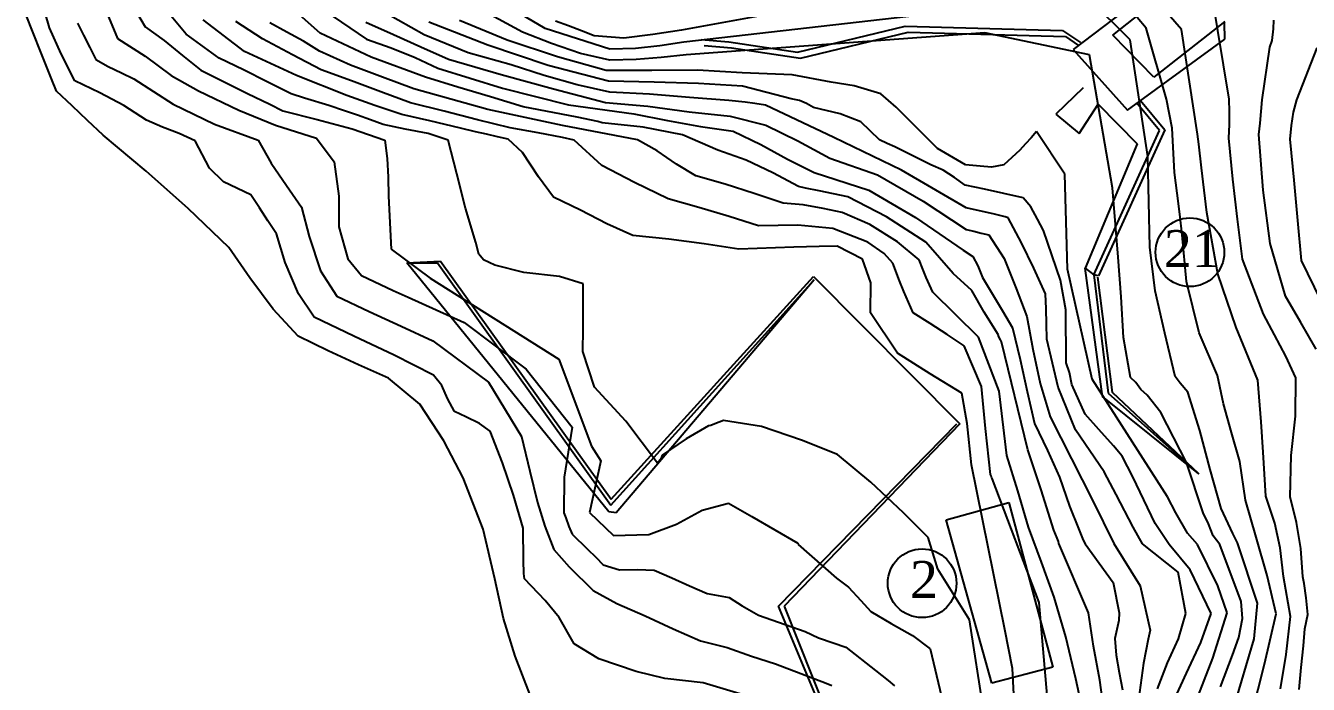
# Model space of a CAD drawing. Header units: millimetres. Extents: x 21147 to 21795, y 3328 to 3821.
# Drawn here: x 21182.3 to 21317.5, y 3612.9 to 3682.3 of the extents above; entities that cross this region are included whole.
import ezdxf

# ---------------------------------------------------------------- set-up
doc = ezdxf.new("R2010")
doc.units = ezdxf.units.MM
doc.header["$MEASUREMENT"] = 0
for name, color, linetype in [('1', 1, 'Continuous'), ('CURVAS', 43, 'Continuous'), ('texto', 3, 'Continuous')]:
    doc.layers.add(name, color=color, linetype=linetype)
doc.styles.add('ROMANS', font='TIMES.TTF')

msp = doc.modelspace()

# ---------------------------------------------------------------- linework, layer by layer
at = {"layer": '1', "linetype": 'Continuous'}
for p, q in [((21303.21, 3687.79), (21292.67, 3679.78)), ((21296.86, 3681.29), (21304.01, 3686.97)), ((21263.63, 3679.49), (21274.98, 3682.25)), ((21274.98, 3682.25), (21291.57, 3681.79)), ((21308.68, 3682.73), (21301.18, 3676.86)), ((21308.67, 3680.86), (21308.63, 3682.59)), ((21253.48, 3680.84), (21256.38, 3680.6)), ((21263.93, 3678.86), (21275.28, 3681.62)), ((21275.28, 3681.62), (21291.87, 3681.16)), ((21291.57, 3681.79), (21293.44, 3680.52)), ((21291.87, 3681.16), (21293.25, 3680.22)), ((21301.18, 3676.86), (21296.86, 3681.29)), ((21298.42, 3673.41), (21308.67, 3680.86)), ((21253.78, 3680.2), (21256.68, 3679.96)), ((21256.38, 3680.6), (21263.63, 3679.49)), ((21256.68, 3679.96), (21263.93, 3678.86)), ((21292.67, 3679.78), (21298.42, 3673.41)), ((21293.75, 3675.76), (21290.86, 3672.96)), ((21293.33, 3670.92), (21295.31, 3674.01)), ((21295.31, 3674.01), (21299.43, 3669.86)), ((21301.8, 3671.25), (21299.4, 3674.12)), ((21299.79, 3674.4), (21302.33, 3671.32)), ((21290.86, 3672.96), (21293.33, 3670.92)), ((21302.33, 3671.32), (21295.35, 3655.93)), ((21294.87, 3656.05), (21301.8, 3671.25)), ((21299.43, 3669.86), (21293.94, 3656.75)), ((21222.45, 3657.3), (21225.97, 3657.49)), ((21222.45, 3657.3), (21225.66, 3657.32)), ((21243.73, 3631.08), (21222.45, 3657.3)), ((21225.66, 3657.32), (21243.95, 3631.77)), ((21225.97, 3657.49), (21243.97, 3632.42)), ((21293.94, 3656.75), (21294.87, 3656.05)), ((21295.76, 3643.23), (21293.94, 3656.75)), ((21243.95, 3631.77), (21265.37, 3655.53)), ((21243.97, 3632.42), (21265.32, 3655.86)), ((21265.37, 3655.53), (21244.52, 3630.97)), ((21265.32, 3655.86), (21280.73, 3640.36)), ((21295.35, 3655.93), (21294.87, 3656.05)), ((21294.87, 3656.05), (21296.38, 3643.57)), ((21296.84, 3643.66), (21295.28, 3655.81)), ((21305.92, 3635.08), (21295.76, 3643.23)), ((21296.38, 3643.57), (21305.92, 3635.08)), ((21305.92, 3635.08), (21296.84, 3643.66)), ((21261.63, 3621.13), (21280.42, 3640.36)), ((21280.73, 3640.36), (21262.23, 3621.13)), ((21244.52, 3630.97), (21243.73, 3631.08)), ((21279.3, 3630.22), (21285.89, 3632.04)), ((21285.89, 3632.04), (21290.54, 3614.69)), ((21284.11, 3613.01), (21279.3, 3630.22)), ((21272.87, 3594.1), (21261.63, 3621.13)), ((21262.23, 3621.13), (21273.04, 3593.96)), ((21290.54, 3614.69), (21284.11, 3613.01))]:
    msp.add_line(p, q, dxfattribs=at)
at = {"layer": 'CURVAS', "linetype": 'Continuous'}
for p, q in [((21304.09, 3681.91), (21298.37, 3688.53)), ((21300.38, 3682.03), (21296.34, 3686.85)), ((21184.75, 3682.08), (21183.93, 3685.03)), ((21213.3, 3681.52), (21208.78, 3685.53)), ((21234.64, 3681.6), (21228.74, 3684.82)), ((21237.03, 3681.99), (21231.46, 3685.3)), ((21298.68, 3680.81), (21294.42, 3685.1)), ((21309.11, 3674.56), (21307.29, 3685.62)), ((21183.87, 3679.49), (21182.25, 3683.59)), ((21193.94, 3683.72), (21194.86, 3682.18)), ((21199.17, 3681.41), (21197.08, 3683.93)), ((21212.93, 3684.45), (21218.2, 3680.88)), ((21224.28, 3681.35), (21220.17, 3683.66)), ((21277.8, 3683.53), (21251.64, 3680.55)), ((21187.72, 3682.56), (21188.36, 3681.29)), ((21190.97, 3683.24), (21191.94, 3680.96)), ((21194.86, 3682.18), (21196.86, 3680.74)), ((21205.33, 3679.56), (21200.97, 3682.92)), ((21207.23, 3680.9), (21204.42, 3682.75)), ((21209.79, 3681.62), (21207.99, 3682.59)), ((21218.11, 3682.66), (21221.02, 3681.36)), ((21230.99, 3680.24), (21224.77, 3682.68)), ((21233.01, 3680.76), (21227.98, 3682.83)), ((21239.49, 3682.27), (21238.12, 3682.78)), ((21240.85, 3681.76), (21239.49, 3682.27)), ((21259.91, 3683.38), (21251.4, 3681.82)), ((21313.79, 3681.97), (21313.83, 3682.87)), ((21185.99, 3679.32), (21184.75, 3682.08)), ((21188.36, 3681.29), (21189.01, 3680.01)), ((21191.94, 3680.96), (21194.86, 3679.09)), ((21196.86, 3680.74), (21198.79, 3679.17)), ((21202.65, 3678.87), (21199.17, 3681.41)), ((21210.4, 3679.24), (21207.23, 3680.9)), ((21211.53, 3680.66), (21209.79, 3681.62)), ((21218.69, 3678.97), (21213.3, 3681.52)), ((21218.2, 3680.88), (21220.78, 3679.97)), ((21221.02, 3681.36), (21223.93, 3680.07)), ((21228.92, 3679.43), (21224.28, 3681.35)), ((21238.32, 3679), (21233.01, 3680.76)), ((21237.69, 3680.43), (21234.64, 3681.6)), ((21243.82, 3679.81), (21237.03, 3681.99)), ((21242.19, 3681.24), (21240.85, 3681.76)), ((21245.32, 3680.99), (21242.19, 3681.24)), ((21248.38, 3681.36), (21245.32, 3680.99)), ((21251.4, 3681.82), (21248.38, 3681.36)), ((21283.37, 3681.53), (21251.88, 3679.23)), ((21294.39, 3679.24), (21283.37, 3681.53)), ((21300.54, 3668.51), (21298.68, 3680.81)), ((21302.52, 3674.56), (21300.38, 3682.03)), ((21305.78, 3670.87), (21304.09, 3681.91)), ((21313.65, 3680.72), (21313.79, 3681.97)), ((21184.97, 3676.7), (21183.87, 3679.49)), ((21189.01, 3680.01), (21189.66, 3678.73)), ((21210.81, 3677.06), (21205.33, 3679.56)), ((21213.24, 3679.61), (21211.53, 3680.66)), ((21216.5, 3678.14), (21213.24, 3679.61)), ((21220.78, 3679.97), (21223.3, 3678.95)), ((21223.93, 3680.07), (21226.83, 3678.78)), ((21233.45, 3678.18), (21228.92, 3679.43)), ((21237.34, 3678.1), (21230.99, 3680.24)), ((21240.75, 3679.38), (21237.69, 3680.43)), ((21246.54, 3679.9), (21243.82, 3679.81)), ((21249.12, 3680.16), (21246.54, 3679.9)), ((21251.64, 3680.55), (21249.12, 3680.16)), ((21312.59, 3674.48), (21313.42, 3680.02)), ((21313.42, 3680.02), (21313.65, 3680.72)), ((21316.25, 3674.48), (21318.41, 3679.95)), ((21187.43, 3676.5), (21185.99, 3679.32)), ((21189.66, 3678.73), (21190.95, 3678)), ((21194.86, 3679.09), (21197.6, 3677.04)), ((21198.79, 3679.17), (21200.73, 3677.6)), ((21205.21, 3677.64), (21202.65, 3678.87)), ((21213.41, 3677.65), (21210.4, 3679.24)), ((21219.86, 3676.88), (21216.5, 3678.14)), ((21224.39, 3676.86), (21218.69, 3678.97)), ((21223.3, 3678.95), (21225.71, 3677.82)), ((21226.83, 3678.78), (21232.37, 3677.15)), ((21236.9, 3677.04), (21233.45, 3678.18)), ((21243.7, 3676.45), (21237.34, 3678.1)), ((21243.46, 3677.58), (21238.32, 3679)), ((21243.82, 3678.66), (21240.75, 3679.38)), ((21246.6, 3678.74), (21243.82, 3678.66)), ((21249.26, 3678.94), (21246.6, 3678.74)), ((21251.88, 3679.23), (21249.26, 3678.94)), ((21296.82, 3665.22), (21294.39, 3679.24)), ((21185.51, 3675.4), (21184.97, 3676.7)), ((21190.95, 3678), (21192.37, 3677.34)), ((21192.37, 3677.34), (21193.66, 3676.69)), ((21193.66, 3676.69), (21197.79, 3674.01)), ((21197.6, 3677.04), (21200.49, 3675.42)), ((21200.73, 3677.6), (21205.65, 3675.15)), ((21207.73, 3676.37), (21205.21, 3677.64)), ((21216.12, 3674.94), (21210.81, 3677.06)), ((21216.6, 3676.5), (21213.41, 3677.65)), ((21223.16, 3675.66), (21219.86, 3676.88)), ((21227.83, 3675.83), (21224.39, 3676.86)), ((21225.71, 3677.82), (21232.51, 3675.72)), ((21232.37, 3677.15), (21237.9, 3675.64)), ((21240.39, 3676.07), (21236.9, 3677.04)), ((21248.28, 3677.57), (21243.46, 3677.58)), ((21253.07, 3677.6), (21248.28, 3677.57)), ((21257.8, 3677.34), (21253.07, 3677.6)), ((21263.05, 3677.12), (21257.8, 3677.34)), ((21267.17, 3676.35), (21263.05, 3677.12)), ((21187.16, 3673.86), (21185.51, 3675.4)), ((21190.06, 3675.23), (21187.43, 3676.5)), ((21200.49, 3675.42), (21204.73, 3673.41)), ((21210.25, 3675.13), (21207.73, 3676.37)), ((21219.71, 3675.31), (21216.6, 3676.5)), ((21230.99, 3673.47), (21223.16, 3675.66)), ((21231.26, 3674.79), (21227.83, 3675.83)), ((21232.51, 3675.72), (21239.48, 3673.94)), ((21237.9, 3675.64), (21243.39, 3674.22)), ((21243.82, 3675.3), (21240.39, 3676.07)), ((21248.5, 3676.35), (21243.7, 3676.45)), ((21253.2, 3676.19), (21248.5, 3676.35)), ((21257.82, 3675.92), (21253.2, 3676.19)), ((21262.97, 3674.6), (21257.82, 3675.92)), ((21269.61, 3675.97), (21267.17, 3676.35)), ((21272.39, 3675.1), (21269.61, 3675.97)), ((21192.61, 3673.9), (21190.06, 3675.23)), ((21197.79, 3674.01), (21202.17, 3671.91)), ((21205.65, 3675.15), (21208, 3674.01)), ((21208, 3674.01), (21209.38, 3673.33)), ((21211.65, 3674.67), (21210.25, 3675.13)), ((21214.22, 3673.88), (21211.65, 3674.67)), ((21219.06, 3673.87), (21216.12, 3674.94)), ((21222.81, 3674.17), (21219.71, 3675.31)), ((21226.37, 3673.3), (21222.81, 3674.17)), ((21234.69, 3673.74), (21231.26, 3674.79)), ((21243.39, 3674.22), (21247.85, 3673.81)), ((21248.03, 3675.09), (21243.82, 3675.3)), ((21252.24, 3674.72), (21248.03, 3675.09)), ((21256.38, 3674.41), (21252.24, 3674.72)), ((21258.11, 3674.24), (21256.38, 3674.41)), ((21259.11, 3674.11), (21258.11, 3674.24)), ((21260.24, 3673.93), (21259.11, 3674.11)), ((21263.84, 3674.41), (21262.97, 3674.6)), ((21264.57, 3674.08), (21263.84, 3674.41)), ((21265.3, 3673.69), (21264.57, 3674.08)), ((21274.02, 3673.72), (21272.39, 3675.1)), ((21303.12, 3671.49), (21302.52, 3674.56)), ((21309.17, 3673.21), (21309.11, 3674.56)), ((21312.49, 3673.26), (21312.59, 3674.48)), ((21315.9, 3673.2), (21316.25, 3674.48)), ((21188.79, 3672.32), (21187.16, 3673.86)), ((21194.98, 3672.33), (21192.61, 3673.9)), ((21204.73, 3673.41), (21208.6, 3671.83)), ((21209.38, 3673.33), (21212.99, 3672.42)), ((21215.88, 3673.33), (21214.22, 3673.88)), ((21217.24, 3672.86), (21215.88, 3673.33)), ((21218.59, 3672.38), (21217.24, 3672.86)), ((21221.91, 3672.95), (21219.06, 3673.87)), ((21224.87, 3672.26), (21221.91, 3672.95)), ((21229.87, 3672.39), (21226.37, 3673.3)), ((21238.86, 3671.77), (21230.99, 3673.47)), ((21240.4, 3672.64), (21234.69, 3673.74)), ((21239.48, 3673.94), (21246.36, 3673.02)), ((21242.56, 3672.21), (21240.4, 3672.64)), ((21246.36, 3673.02), (21249.9, 3672.32)), ((21247.85, 3673.81), (21252.21, 3673.21)), ((21252.21, 3673.21), (21256.53, 3672.78)), ((21256.53, 3672.78), (21260.27, 3671.81)), ((21267.46, 3670.52), (21260.24, 3673.93)), ((21268.13, 3673.01), (21265.3, 3673.69)), ((21270.3, 3672.18), (21268.13, 3673.01)), ((21278.37, 3669.37), (21274.02, 3673.72)), ((21309.15, 3671.88), (21309.17, 3673.21)), ((21312.39, 3672.04), (21312.49, 3673.26)), ((21315.7, 3671.78), (21315.9, 3673.2)), ((21190.43, 3670.77), (21188.79, 3672.32)), ((21196.68, 3671.62), (21194.98, 3672.33)), ((21198.42, 3670.94), (21196.68, 3671.62)), ((21202.17, 3671.91), (21206.77, 3670.22)), ((21208.6, 3671.83), (21212.91, 3670.46)), ((21212.99, 3672.42), (21216.69, 3671.44)), ((21216.69, 3671.44), (21220.12, 3670.22)), ((21219.93, 3671.9), (21218.59, 3672.38)), ((21222.25, 3671.41), (21219.93, 3671.9)), ((21224.69, 3670.93), (21222.25, 3671.41)), ((21226.47, 3671.87), (21224.87, 3672.26)), ((21228.08, 3671.49), (21226.47, 3671.87)), ((21229.68, 3671.11), (21228.08, 3671.49)), ((21233.33, 3671.54), (21229.87, 3672.39)), ((21236.27, 3671.01), (21233.33, 3671.54)), ((21246.75, 3670.27), (21238.86, 3671.77)), ((21243.03, 3672.06), (21242.56, 3672.21)), ((21247.36, 3671.61), (21243.03, 3672.06)), ((21251.49, 3670.8), (21247.36, 3671.61)), ((21249.9, 3672.32), (21253.38, 3671.66)), ((21253.38, 3671.66), (21256.84, 3671.18)), ((21260.27, 3671.81), (21263.65, 3670.16)), ((21272.27, 3670.27), (21270.3, 3672.18)), ((21303.38, 3666.84), (21303.12, 3671.49)), ((21309.09, 3670.46), (21309.15, 3671.88)), ((21312.27, 3670.82), (21312.39, 3672.04)), ((21315.56, 3670.34), (21315.7, 3671.78)), ((21194.96, 3666.98), (21190.43, 3670.77)), ((21200.11, 3670.15), (21198.42, 3670.94)), ((21201.65, 3667.27), (21200.11, 3670.15)), ((21206.77, 3670.22), (21208.15, 3667.82)), ((21212.91, 3670.46), (21214.77, 3667.96)), ((21220.12, 3670.22), (21220.38, 3668.29)), ((21226.78, 3670.22), (21224.69, 3670.93)), ((21227.7, 3666.68), (21226.78, 3670.22)), ((21230.83, 3670.86), (21229.68, 3671.11)), ((21231.98, 3670.6), (21230.83, 3670.86)), ((21233.13, 3670.34), (21231.98, 3670.6)), ((21234.64, 3668.94), (21233.13, 3670.34)), ((21238.84, 3670.51), (21236.27, 3671.01)), ((21240.06, 3670.24), (21238.84, 3670.51)), ((21243.01, 3667.57), (21240.06, 3670.24)), ((21248.84, 3669.1), (21246.75, 3670.27)), ((21255.23, 3669.19), (21251.49, 3670.8)), ((21256.84, 3671.18), (21259.77, 3669.78)), ((21263.65, 3670.16), (21267.02, 3668.35)), ((21274.58, 3667.08), (21267.46, 3670.52)), ((21273.08, 3669.9), (21272.27, 3670.27)), ((21288.25, 3670.48), (21287.66, 3669.84)), ((21288.83, 3671.13), (21288.25, 3670.48)), ((21291.81, 3666.65), (21288.83, 3671.13)), ((21305.92, 3669.83), (21305.78, 3670.87)), ((21309.5, 3666.14), (21309.09, 3670.46)), ((21312.7, 3664.97), (21312.27, 3670.82)), ((21315.98, 3666.02), (21315.56, 3670.34)), ((21236.32, 3666.38), (21234.64, 3668.94)), ((21250.88, 3667.69), (21248.84, 3669.1)), ((21258.22, 3668.14), (21255.23, 3669.19)), ((21259.77, 3669.78), (21262.56, 3668.24)), ((21273.88, 3669.52), (21273.08, 3669.9)), ((21274.67, 3669.14), (21273.88, 3669.52)), ((21277.69, 3667.65), (21274.67, 3669.14)), ((21281.33, 3667.65), (21278.37, 3669.37)), ((21287.06, 3669.19), (21285.36, 3667.65)), ((21287.66, 3669.84), (21287.06, 3669.19)), ((21306.2, 3667.32), (21305.92, 3669.83)), ((21203.11, 3665.85), (21201.65, 3667.27)), ((21208.15, 3667.82), (21209.74, 3665.45)), ((21214.77, 3667.96), (21215.26, 3664.32)), ((21220.38, 3668.29), (21220.48, 3666.34)), ((21246.43, 3665.77), (21243.01, 3667.57)), ((21252.91, 3666.48), (21250.88, 3667.69)), ((21261.03, 3666.79), (21258.22, 3668.14)), ((21262.56, 3668.24), (21265.37, 3666.84)), ((21267.02, 3668.35), (21272.06, 3666.57)), ((21278.96, 3667.09), (21277.69, 3667.65)), ((21282.87, 3667.48), (21281.33, 3667.65)), ((21284.09, 3667.4), (21282.87, 3667.48)), ((21285.36, 3667.65), (21284.09, 3667.4)), ((21300.77, 3658.95), (21300.54, 3668.51)), ((21306.76, 3662.62), (21306.2, 3667.32)), ((21199.38, 3663.04), (21194.96, 3666.98)), ((21220.48, 3666.34), (21220.5, 3664.35)), ((21228.62, 3663.08), (21227.7, 3666.68)), ((21237.9, 3664.23), (21236.32, 3666.38)), ((21256.01, 3665.61), (21252.91, 3666.48)), ((21263.74, 3665.35), (21261.03, 3666.79)), ((21265.37, 3666.84), (21271.13, 3664.96)), ((21272.06, 3666.57), (21276.88, 3663.8)), ((21281.4, 3663.12), (21274.58, 3667.08)), ((21280.16, 3666.3), (21278.96, 3667.09)), ((21281.31, 3665.5), (21280.16, 3666.3)), ((21292.1, 3656.63), (21291.81, 3666.65)), ((21303.65, 3664.65), (21303.38, 3666.84)), ((21310.01, 3661.92), (21309.5, 3666.14)), ((21316.37, 3661.78), (21315.98, 3666.02)), ((21206, 3664.49), (21203.11, 3665.85)), ((21209.74, 3665.45), (21211.32, 3663.17)), ((21249.98, 3664.04), (21246.43, 3665.77)), ((21259.05, 3664.63), (21256.01, 3665.61)), ((21262.11, 3663.6), (21259.05, 3664.63)), ((21264.45, 3665.18), (21263.74, 3665.35)), ((21265.92, 3664.88), (21264.45, 3665.18)), ((21268.94, 3664.27), (21265.92, 3664.88)), ((21271.13, 3664.96), (21276.05, 3662.08)), ((21283.35, 3665.06), (21281.31, 3665.5)), ((21285.38, 3664.61), (21283.35, 3665.06)), ((21287.42, 3664.16), (21285.38, 3664.61)), ((21297.41, 3657.92), (21296.82, 3665.22)), ((21303.91, 3662.45), (21303.65, 3664.65)), ((21313.45, 3659.36), (21312.7, 3664.97)), ((21206.91, 3663.12), (21206, 3664.49)), ((21211.32, 3663.17), (21212.13, 3660.09)), ((21215.26, 3664.32), (21215.26, 3661.09)), ((21220.5, 3664.35), (21220.77, 3658.74)), ((21240.73, 3662.85), (21237.9, 3664.23)), ((21253.22, 3663.15), (21249.98, 3664.04)), ((21264.22, 3663.43), (21262.11, 3663.6)), ((21266.33, 3663.03), (21264.22, 3663.43)), ((21273.02, 3662.16), (21268.94, 3664.27)), ((21276.88, 3663.8), (21281.4, 3660.82)), ((21288.22, 3663.21), (21287.42, 3664.16)), ((21288.93, 3661.92), (21288.22, 3663.21)), ((21203.68, 3658.93), (21199.38, 3663.04)), ((21207.8, 3661.75), (21206.91, 3663.12)), ((21229.71, 3659.46), (21228.62, 3663.08)), ((21243.52, 3661.42), (21240.73, 3662.85)), ((21256.41, 3662.2), (21253.22, 3663.15)), ((21259.52, 3661.21), (21256.41, 3662.2)), ((21268.34, 3662.6), (21266.33, 3663.03)), ((21271.23, 3661.35), (21268.34, 3662.6)), ((21277.16, 3659.49), (21273.02, 3662.16)), ((21276.05, 3662.08), (21281.07, 3658.64)), ((21284.38, 3662.45), (21281.4, 3663.12)), ((21285.53, 3662.17), (21284.38, 3662.45)), ((21285.84, 3662.05), (21285.53, 3662.17)), ((21287.23, 3659.41), (21285.84, 3662.05)), ((21289.55, 3660.7), (21288.93, 3661.92)), ((21304.17, 3660.25), (21303.91, 3662.45)), ((21307.95, 3656.16), (21306.76, 3662.62)), ((21310.52, 3657.68), (21310.01, 3661.92)), ((21208.69, 3660.37), (21207.8, 3661.75)), ((21215.26, 3661.09), (21216.23, 3657.72)), ((21246.27, 3660.18), (21243.52, 3661.42)), ((21263.67, 3661.28), (21259.52, 3661.21)), ((21267.33, 3660.93), (21263.67, 3661.28)), ((21271.05, 3659.48), (21267.33, 3660.93)), ((21274.15, 3659.53), (21271.23, 3661.35)), ((21281.4, 3660.82), (21282.2, 3660.63)), ((21282.2, 3660.63), (21282.99, 3660.44)), ((21291.35, 3655.49), (21289.55, 3660.7)), ((21316.76, 3657.54), (21316.37, 3661.78)), ((21209.61, 3657.33), (21208.69, 3660.37)), ((21212.13, 3660.09), (21213.33, 3656.45)), ((21230.03, 3658.23), (21229.71, 3659.46)), ((21250.07, 3659.8), (21246.27, 3660.18)), ((21253.78, 3659.32), (21250.07, 3659.8)), ((21257.44, 3658.74), (21253.78, 3659.32)), ((21272.77, 3658.3), (21271.05, 3659.48)), ((21276.44, 3657.64), (21274.15, 3659.53)), ((21280.04, 3656.2), (21277.16, 3659.49)), ((21282.99, 3660.44), (21283.78, 3660.25)), ((21283.78, 3660.25), (21285.41, 3657.76)), ((21288.54, 3656.74), (21287.23, 3659.41)), ((21304.62, 3655.35), (21304.17, 3660.25)), ((21315.08, 3653.8), (21313.45, 3659.36)), ((21205.89, 3655.73), (21203.68, 3658.93)), ((21220.77, 3658.74), (21224.89, 3655.68)), ((21230.53, 3657.61), (21230.03, 3658.23)), ((21263.22, 3658.96), (21257.44, 3658.74)), ((21265.91, 3659.04), (21263.22, 3658.96)), ((21267.82, 3659.05), (21265.91, 3659.04)), ((21270.46, 3657.69), (21267.82, 3659.05)), ((21273.66, 3657.27), (21272.77, 3658.3)), ((21281.07, 3658.64), (21282.09, 3657.96)), ((21282.09, 3657.96), (21282.62, 3657.01)), ((21285.41, 3657.76), (21286.69, 3654.62)), ((21297.73, 3653.71), (21297.41, 3657.92)), ((21301.32, 3654.37), (21300.77, 3658.95)), ((21211.01, 3654.05), (21209.61, 3657.33)), ((21213.33, 3656.45), (21215.04, 3653.78)), ((21216.23, 3657.72), (21217.67, 3655.96)), ((21231.7, 3657.08), (21230.53, 3657.61)), ((21234.78, 3656.28), (21231.7, 3657.08)), ((21271.35, 3655.19), (21270.46, 3657.69)), ((21274.36, 3655.41), (21273.66, 3657.27)), ((21276.82, 3656.65), (21276.44, 3657.64)), ((21277.19, 3655.76), (21276.82, 3656.65)), ((21282.62, 3657.01), (21283.11, 3655.77)), ((21289.77, 3654.04), (21288.54, 3656.74)), ((21294.67, 3645.04), (21292.1, 3656.63)), ((21311.27, 3655.77), (21310.52, 3657.68)), ((21318.79, 3653.36), (21316.76, 3657.54)), ((21208.35, 3652.43), (21205.89, 3655.73)), ((21217.67, 3655.96), (21220.98, 3654.4)), ((21224.89, 3655.68), (21238.46, 3647.16)), ((21238.54, 3655.88), (21234.78, 3656.28)), ((21241.04, 3655.1), (21238.54, 3655.88)), ((21241.04, 3652.72), (21241.04, 3655.1)), ((21271.31, 3652.05), (21271.35, 3655.19)), ((21274.84, 3654.3), (21274.36, 3655.41)), ((21277.88, 3654.21), (21277.19, 3655.76)), ((21281.99, 3654.4), (21280.04, 3656.2)), ((21283.11, 3655.77), (21284.18, 3654.01)), ((21291.9, 3652.36), (21291.35, 3655.49)), ((21305.96, 3649.93), (21304.62, 3655.35)), ((21309.86, 3650.51), (21307.95, 3656.16)), ((21312.01, 3653.84), (21311.27, 3655.77)), ((21212.67, 3651.57), (21211.01, 3654.05)), ((21215.04, 3653.78), (21218.46, 3652.18)), ((21220.98, 3654.4), (21222.59, 3653.68)), ((21275.32, 3653.18), (21274.84, 3654.3)), ((21282.71, 3649.46), (21277.88, 3654.21)), ((21283.31, 3652.11), (21281.99, 3654.4)), ((21284.18, 3654.01), (21285.24, 3652.24)), ((21286.69, 3654.62), (21287.78, 3651.67)), ((21289.82, 3652.46), (21289.77, 3654.04)), ((21297.98, 3649.45), (21297.73, 3653.71)), ((21302.36, 3649.91), (21301.32, 3654.37)), ((21312.75, 3651.91), (21312.01, 3653.84)), ((21316.69, 3651.03), (21315.08, 3653.8)), ((21210.99, 3649.58), (21208.35, 3652.43)), ((21222.59, 3653.68), (21228.48, 3651.02)), ((21241.02, 3650.34), (21241.04, 3652.72)), ((21275.8, 3652.05), (21275.32, 3653.18)), ((21289.86, 3650.87), (21289.82, 3652.46)), ((21291.95, 3646.78), (21291.9, 3652.36)), ((21216.86, 3649.58), (21212.67, 3651.57)), ((21218.46, 3652.18), (21221.84, 3650.64)), ((21228.48, 3651.02), (21235, 3646.1)), ((21274.16, 3647.78), (21271.31, 3652.05)), ((21277.59, 3650.9), (21275.8, 3652.05)), ((21284.76, 3649.77), (21283.31, 3652.11)), ((21285.24, 3652.24), (21286.29, 3650.47)), ((21287.78, 3651.67), (21288.43, 3648.2)), ((21313.92, 3649.71), (21312.75, 3651.91)), ((21318.3, 3648.22), (21316.69, 3651.03)), ((21221.84, 3650.64), (21225.18, 3649.1)), ((21241, 3647.95), (21241.02, 3650.34)), ((21279.39, 3649.74), (21277.59, 3650.9)), ((21281.19, 3648.58), (21279.39, 3649.74)), ((21284.86, 3649.51), (21284.76, 3649.77)), ((21286.29, 3650.47), (21287.08, 3647.11)), ((21289.89, 3649.27), (21289.86, 3650.87)), ((21303.45, 3645.34), (21302.36, 3649.91)), ((21307.89, 3645.44), (21305.96, 3649.93)), ((21312.15, 3644.96), (21309.86, 3650.51)), ((21315.09, 3647.47), (21313.92, 3649.71)), ((21214.16, 3648.04), (21210.99, 3649.58)), ((21221.09, 3647.57), (21216.86, 3649.58)), ((21225.18, 3649.1), (21231.06, 3644.72)), ((21283.01, 3644.27), (21281.19, 3648.58)), ((21284.88, 3643.78), (21282.71, 3649.46)), ((21285.02, 3649.2), (21284.86, 3649.51)), ((21285.12, 3648.98), (21285.02, 3649.2)), ((21287.89, 3637.61), (21285.12, 3648.98)), ((21291.1, 3644.21), (21289.89, 3649.27)), ((21298.71, 3645.22), (21297.98, 3649.45)), ((21217.35, 3646.56), (21214.16, 3648.04)), ((21225.25, 3645.48), (21221.09, 3647.57)), ((21238.46, 3647.16), (21241.92, 3637.98)), ((21242.22, 3644.21), (21241, 3647.95)), ((21277.62, 3645.63), (21274.16, 3647.78)), ((21287.08, 3647.11), (21287.85, 3643.75)), ((21288.43, 3648.2), (21289.22, 3644.6)), ((21316.16, 3645.2), (21315.09, 3647.47)), ((21220.5, 3645.17), (21217.35, 3646.56)), ((21235, 3646.1), (21239.87, 3640)), ((21280.96, 3643.59), (21277.62, 3645.63)), ((21292.31, 3645.74), (21291.95, 3646.78)), ((21292.53, 3644.48), (21292.31, 3645.74)), ((21223.8, 3642.41), (21220.5, 3645.17)), ((21226.12, 3644.39), (21225.25, 3645.48)), ((21226.74, 3643.03), (21226.12, 3644.39)), ((21231.06, 3644.72), (21234.52, 3639)), ((21283.44, 3639.86), (21283.01, 3644.27)), ((21289.22, 3644.6), (21290.25, 3641.07)), ((21293.96, 3641.36), (21292.53, 3644.48)), ((21302.64, 3632.66), (21294.67, 3645.04)), ((21299.28, 3644.69), (21298.71, 3645.22)), ((21299.8, 3643.95), (21299.28, 3644.69)), ((21303.63, 3645.06), (21303.45, 3645.34)), ((21303.97, 3644.63), (21303.63, 3645.06)), ((21304.77, 3643.69), (21303.97, 3644.63)), ((21308.52, 3642.45), (21307.89, 3645.44)), ((21312.51, 3640.54), (21312.15, 3644.96)), ((21316.13, 3641.14), (21316.16, 3645.2)), ((21227.45, 3641.65), (21226.74, 3643.03)), ((21245.51, 3640.64), (21242.22, 3644.21)), ((21281.49, 3640.37), (21280.96, 3643.59)), ((21285.69, 3637.02), (21284.88, 3643.78)), ((21287.85, 3643.75), (21288.62, 3640.38)), ((21292.92, 3639.71), (21291.1, 3644.21)), ((21300.48, 3643.35), (21299.8, 3643.95)), ((21301.92, 3641.55), (21300.48, 3643.35)), ((21306.03, 3639.63), (21304.77, 3643.69)), ((21226.33, 3638.57), (21223.8, 3642.41)), ((21228.67, 3641.08), (21227.45, 3641.65)), ((21304.62, 3636.26), (21301.92, 3641.55)), ((21309.37, 3639.42), (21308.52, 3642.45)), ((21230.08, 3640.37), (21228.67, 3641.08)), ((21231.22, 3639.56), (21230.08, 3640.37)), ((21248.86, 3636.19), (21245.51, 3640.64)), ((21254.48, 3640.18), (21254.23, 3640.12)), ((21254.92, 3640.36), (21254.48, 3640.18)), ((21255.81, 3640.69), (21254.92, 3640.36)), ((21259.84, 3640.06), (21255.81, 3640.69)), ((21281.98, 3636.04), (21281.49, 3640.37)), ((21288.62, 3640.38), (21289.96, 3637.55)), ((21290.25, 3641.07), (21292.5, 3636.64)), ((21295.38, 3639.76), (21293.96, 3641.36)), ((21312.72, 3637.37), (21312.51, 3640.54)), ((21315.68, 3636.99), (21316.13, 3641.14)), ((21232.53, 3636.23), (21231.22, 3639.56)), ((21234.52, 3639), (21235.39, 3635.35)), ((21239.87, 3640), (21239.04, 3634.74)), ((21254.23, 3640.12), (21251.88, 3638.76)), ((21264.03, 3638.64), (21259.84, 3640.06)), ((21283.95, 3634.99), (21283.44, 3639.86)), ((21295.95, 3635.3), (21292.92, 3639.71)), ((21296.94, 3638.01), (21295.38, 3639.76)), ((21307.12, 3635.53), (21306.03, 3639.63)), ((21310.24, 3636.38), (21309.37, 3639.42)), ((21228.37, 3634.65), (21226.33, 3638.57)), ((21241.92, 3637.98), (21242.89, 3636.45)), ((21251.88, 3638.76), (21249.36, 3637.05)), ((21267.84, 3637.1), (21264.03, 3638.64)), ((21289.32, 3633.38), (21287.89, 3637.61)), ((21289.96, 3637.55), (21291.25, 3634.71)), ((21297.85, 3636.95), (21296.94, 3638.01)), ((21233.69, 3632.82), (21232.53, 3636.23)), ((21242.89, 3636.45), (21241.7, 3631.01)), ((21249.13, 3636.55), (21248.86, 3636.19)), ((21249.28, 3636.83), (21249.13, 3636.55)), ((21249.36, 3637.05), (21249.28, 3636.83)), ((21271.36, 3634.21), (21267.84, 3637.1)), ((21286.86, 3633.3), (21285.69, 3637.02)), ((21292.5, 3636.64), (21294.75, 3632.23)), ((21298.97, 3634.75), (21297.85, 3636.95)), ((21306.38, 3630.96), (21304.62, 3636.26)), ((21310.85, 3632.29), (21310.24, 3636.38)), ((21312.99, 3632.71), (21312.72, 3637.37)), ((21315.56, 3632.66), (21315.68, 3636.99)), ((21235.39, 3635.35), (21236.21, 3632.06)), ((21285.48, 3618.69), (21281.98, 3636.04)), ((21284.02, 3634.87), (21283.95, 3634.99)), ((21284.09, 3634.74), (21284.02, 3634.87)), ((21297.2, 3632.9), (21295.95, 3635.3)), ((21308.3, 3631.42), (21307.12, 3635.53)), ((21230.5, 3629.24), (21228.37, 3634.65)), ((21239.04, 3634.74), (21238.98, 3630.96)), ((21274.79, 3630.98), (21271.36, 3634.21)), ((21284.16, 3634.6), (21284.09, 3634.74)), ((21289.08, 3621.52), (21284.16, 3634.6)), ((21291.25, 3634.71), (21292.29, 3631.68)), ((21300.13, 3632.35), (21298.97, 3634.75)), ((21234.69, 3629.35), (21233.69, 3632.82)), ((21287.97, 3629.46), (21286.86, 3633.3)), ((21290.66, 3629.14), (21289.32, 3633.38)), ((21294.75, 3632.23), (21296.96, 3627.75)), ((21298.99, 3629.46), (21297.2, 3632.9)), ((21301.34, 3629.84), (21300.13, 3632.35)), ((21303.49, 3630.97), (21302.64, 3632.66)), ((21311.98, 3628.39), (21310.85, 3632.29)), ((21313.93, 3629.86), (21312.99, 3632.71)), ((21316.22, 3629.94), (21315.56, 3632.66)), ((21236.21, 3632.06), (21237, 3629.55)), ((21238.98, 3630.96), (21239.19, 3630.43)), ((21241.7, 3631.01), (21244.21, 3628.59)), ((21250.86, 3629.76), (21253.57, 3631.25)), ((21253.57, 3631.25), (21256.36, 3631.99)), ((21256.36, 3631.99), (21258.8, 3630.59)), ((21275.65, 3630.11), (21274.79, 3630.98)), ((21292.29, 3631.68), (21293.31, 3629.14)), ((21304.75, 3628.84), (21303.49, 3630.97)), ((21306.94, 3629.81), (21306.38, 3630.96)), ((21309.53, 3628.8), (21308.3, 3631.42)), ((21237, 3629.55), (21237.93, 3627.1)), ((21239.19, 3630.43), (21239.52, 3629.51)), ((21239.52, 3629.51), (21239.85, 3628.71)), ((21247.95, 3628.68), (21250.86, 3629.76)), ((21258.8, 3630.59), (21261.22, 3629.19)), ((21276.52, 3629.23), (21275.65, 3630.11)), ((21289.36, 3625.78), (21287.97, 3629.46)), ((21299.98, 3627.7), (21298.99, 3629.46)), ((21302.81, 3627.63), (21301.34, 3629.84)), ((21307.43, 3628.56), (21306.94, 3629.81)), ((21314.51, 3627.27), (21313.93, 3629.86)), ((21316.67, 3627.22), (21316.22, 3629.94)), ((21231.7, 3624.01), (21230.5, 3629.24)), ((21234.75, 3625.96), (21234.69, 3629.35)), ((21239.85, 3628.71), (21241.5, 3627.13)), ((21244.21, 3628.59), (21245.45, 3628.63)), ((21245.45, 3628.63), (21246.7, 3628.66)), ((21246.7, 3628.66), (21247.95, 3628.68)), ((21261.22, 3629.19), (21263.64, 3627.77)), ((21277.38, 3628.35), (21276.52, 3629.23)), ((21278.41, 3625.02), (21277.38, 3628.35)), ((21291.01, 3628.3), (21290.66, 3629.14)), ((21291.15, 3627.94), (21291.01, 3628.3)), ((21293.31, 3629.14), (21293.73, 3628.1)), ((21293.73, 3628.1), (21293.94, 3627.7)), ((21305.8, 3627.63), (21304.75, 3628.84)), ((21308.15, 3627.63), (21307.43, 3628.56)), ((21310.01, 3627.82), (21309.53, 3628.8)), ((21313.14, 3624.35), (21311.98, 3628.39)), ((21237.93, 3627.1), (21239.56, 3625.28)), ((21241.5, 3627.13), (21242.36, 3626.3)), ((21263.64, 3627.77), (21263.67, 3627.73)), ((21263.67, 3627.73), (21263.69, 3627.68)), ((21263.69, 3627.68), (21263.69, 3627.63)), ((21263.69, 3627.63), (21267.74, 3624.08)), ((21291.18, 3627.75), (21291.15, 3627.94)), ((21294.3, 3620.42), (21291.18, 3627.75)), ((21293.94, 3627.7), (21296.9, 3623.64)), ((21296.96, 3627.75), (21299.74, 3623.28)), ((21303.74, 3624.73), (21299.98, 3627.7)), ((21305.01, 3624.97), (21302.81, 3627.63)), ((21307.92, 3623.28), (21305.8, 3627.63)), ((21310.38, 3621.64), (21308.15, 3627.63)), ((21312.11, 3621.45), (21310.01, 3627.82)), ((21314.86, 3624.27), (21314.51, 3627.27)), ((21316.9, 3624.23), (21316.67, 3627.22)), ((21234.78, 3624.58), (21234.75, 3625.96)), ((21242.36, 3626.3), (21243.15, 3625.47)), ((21243.15, 3625.47), (21244.86, 3624.96)), ((21290.68, 3622.09), (21289.36, 3625.78)), ((21232.64, 3619.84), (21231.7, 3624.01)), ((21234.84, 3624.01), (21234.78, 3624.58)), ((21237.01, 3621.73), (21234.84, 3624.01)), ((21239.56, 3625.28), (21242.09, 3622.78)), ((21244.86, 3624.96), (21246.74, 3624.98)), ((21246.74, 3624.98), (21248.5, 3624.92)), ((21248.5, 3624.92), (21250.37, 3624.11)), ((21250.37, 3624.11), (21252.24, 3623.28)), ((21267.74, 3624.08), (21268.99, 3623.14)), ((21281.74, 3619.7), (21278.41, 3625.02)), ((21304.56, 3620.37), (21303.74, 3624.73)), ((21307.24, 3620.37), (21305.01, 3624.97)), ((21314.07, 3620.34), (21313.14, 3624.35)), ((21315.61, 3620.03), (21314.86, 3624.27)), ((21317.02, 3623.51), (21316.9, 3624.23)), ((21242.09, 3622.78), (21244.57, 3621.42)), ((21252.24, 3623.28), (21254.11, 3622.45)), ((21268.99, 3623.14), (21270.31, 3621.74)), ((21296.9, 3623.64), (21297.53, 3620.44)), ((21299.74, 3623.28), (21300.81, 3618.59)), ((21308.92, 3620.44), (21307.92, 3623.28)), ((21317.23, 3622), (21317.02, 3623.51)), ((21238.5, 3619.94), (21237.01, 3621.73)), ((21244.57, 3621.42), (21247.56, 3620.13)), ((21254.11, 3622.45), (21256.4, 3622.06)), ((21256.4, 3622.06), (21257.78, 3621.17)), ((21270.31, 3621.74), (21271.36, 3620.56)), ((21289.94, 3611.76), (21289.08, 3621.52)), ((21291.92, 3617.9), (21290.68, 3622.09)), ((21310.52, 3619.82), (21310.38, 3621.64)), ((21311.76, 3617.69), (21312.11, 3621.45)), ((21317.43, 3620.26), (21317.23, 3622)), ((21240.06, 3617.18), (21238.5, 3619.94)), ((21247.56, 3620.13), (21250.53, 3618.76)), ((21257.78, 3621.17), (21259.5, 3620.2)), ((21259.5, 3620.2), (21264.44, 3618.45)), ((21271.36, 3620.56), (21273.48, 3619.31)), ((21294.82, 3616.91), (21294.3, 3620.42)), ((21297.53, 3620.44), (21297.5, 3619.62)), ((21303.77, 3617.68), (21304.56, 3620.37)), ((21306.13, 3617.31), (21307.24, 3620.37)), ((21307.39, 3615.65), (21308.92, 3620.44)), ((21312.86, 3615.03), (21314.07, 3620.34)), ((21315.13, 3616.05), (21315.61, 3620.03)), ((21317.12, 3618.74), (21317.43, 3620.26)), ((21233.86, 3615.88), (21232.64, 3619.84)), ((21250.53, 3618.76), (21253.41, 3617.47)), ((21273.48, 3619.31), (21275.73, 3618.03)), ((21283.25, 3609.99), (21281.74, 3619.7)), ((21286.3, 3614.55), (21285.48, 3618.69)), ((21297.29, 3618.67), (21297.08, 3617.71)), ((21297.5, 3619.62), (21297.29, 3618.67)), ((21300.81, 3618.59), (21300.6, 3617.64)), ((21310.16, 3617.83), (21310.52, 3619.82)), ((21316.97, 3616.96), (21317.12, 3618.74)), ((21253.41, 3617.47), (21256.2, 3616.78)), ((21264.44, 3618.45), (21265.83, 3617.8)), ((21265.83, 3617.8), (21267.37, 3617.26)), ((21267.37, 3617.26), (21268.7, 3616.82)), ((21275.73, 3618.03), (21277.59, 3616.63)), ((21292.96, 3613.46), (21291.92, 3617.9)), ((21297.08, 3617.71), (21297.22, 3615.98)), ((21300.6, 3617.64), (21300.08, 3615.14)), ((21302.61, 3615.16), (21303.77, 3617.68)), ((21304.63, 3614.08), (21306.13, 3617.31)), ((21309.49, 3615.98), (21310.16, 3617.83)), ((21309.62, 3610.47), (21311.76, 3617.69)), ((21235.41, 3611.86), (21233.86, 3615.88)), ((21242.68, 3615.58), (21240.06, 3617.18)), ((21256.2, 3616.78), (21258.78, 3615.88)), ((21258.78, 3615.88), (21261.3, 3615.05)), ((21268.7, 3616.82), (21271.86, 3614.37)), ((21277.59, 3616.63), (21278.81, 3611.62)), ((21295.51, 3613.33), (21294.82, 3616.91)), ((21297.22, 3615.98), (21297.54, 3614.14)), ((21308.2, 3612.63), (21309.49, 3615.98)), ((21314.55, 3612.43), (21315.13, 3616.05)), ((21316.73, 3614.66), (21316.97, 3616.96)), ((21246.61, 3614.26), (21242.68, 3615.58)), ((21261.3, 3615.05), (21266.64, 3613.03)), ((21286.44, 3611.86), (21286.3, 3614.55)), ((21300.08, 3615.14), (21299.48, 3610.49)), ((21301.58, 3612.43), (21302.61, 3615.16)), ((21305.57, 3610.94), (21307.39, 3615.65)), ((21311.51, 3609.72), (21312.86, 3615.03)), ((21316.49, 3612.36), (21316.73, 3614.66)), ((21249.62, 3613.51), (21246.61, 3614.26)), ((21253.68, 3613.04), (21249.62, 3613.51)), ((21271.86, 3614.37), (21273.19, 3613.31)), ((21273.19, 3613.31), (21273.83, 3612.75)), ((21293.92, 3609.08), (21292.96, 3613.46)), ((21296, 3609.7), (21295.51, 3613.33)), ((21297.54, 3614.14), (21297.87, 3612.31)), ((21303.21, 3611.02), (21304.63, 3614.08)), ((21257.54, 3611.9), (21253.68, 3613.04)), ((21266.64, 3613.03), (21267.23, 3612.78))]:
    msp.add_line(p, q, dxfattribs=at)
at = {"layer": 'texto', "color": 1}
for centre in [(21304.99, 3658.42), (21276.76, 3623.55)]:
    msp.add_circle(centre, 3.62, dxfattribs=at)

# ---------------------------------------------------------------- texts
at = {"layer": 'texto', "color": 1, "style": 'ROMANS'}
for s, height, p in [('21', 3.897, (21302.25, 3656.86)), ('2', 3.9, (21275.48, 3621.99))]:
    msp.add_text(s, height=height, dxfattribs=at).set_placement(p)

doc.saveas('drawing.dxf')
